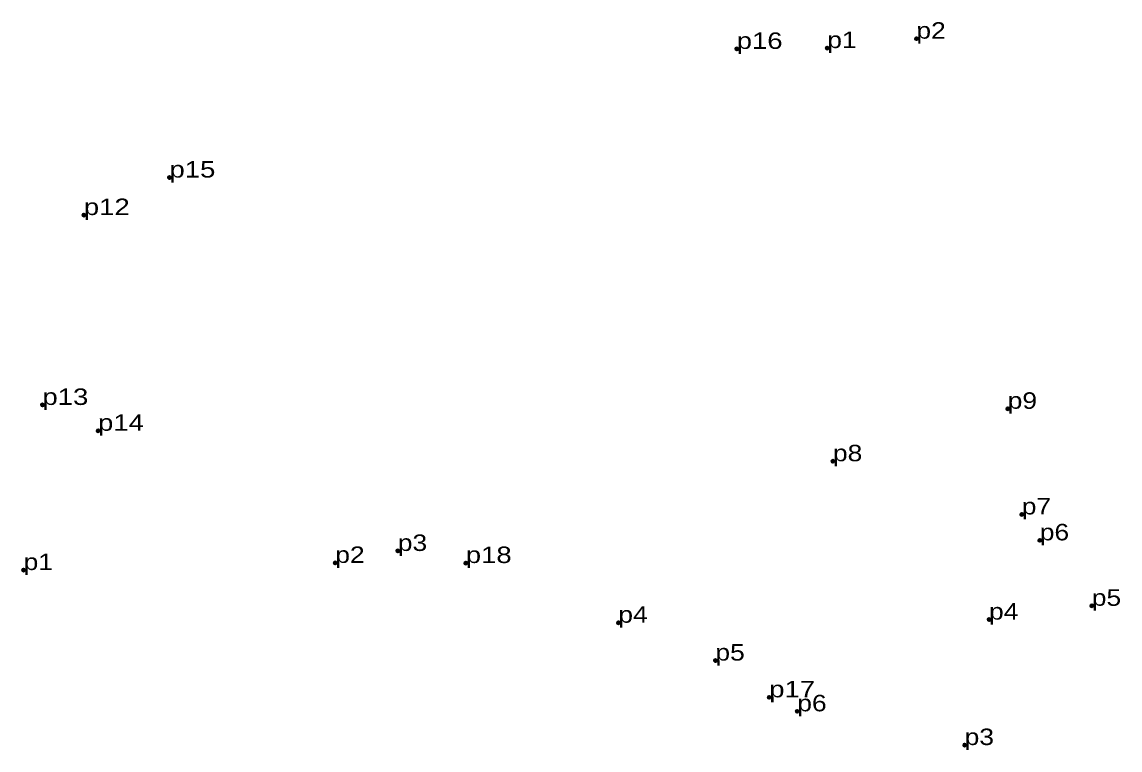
# Model space of a CAD drawing. Header units: metres. Extents: x 540596 to 552689, y 1835524 to 1841799.
# Drawn here: x 550781.2 to 550901.3, y 1838969.5 to 1839049.2 of the extents above; entities that cross this region are included whole.
import ezdxf

# ---------------------------------------------------------------- set-up
doc = ezdxf.new("R2010")
doc.units = ezdxf.units.M
doc.header["$LTSCALE"] = 0.72
doc.header["$PDMODE"] = 32
doc.header["$PDSIZE"] = 0.36
doc.layers.add('12', color=7, linetype='Continuous')
doc.layers.add('7', color=7, linetype='Continuous')

msp = doc.modelspace()

# ---------------------------------------------------------------- linework, layer by layer
at = {"layer": '7'}
for p in [(550879.06, 1839047.34), (550859.4, 1839046.22), (550869.31, 1839046.31), (550797.34, 1839032.15), (550787.97, 1839028.05), (550783.44, 1839007.28), (550889.05, 1839006.86), (550789.52, 1839004.45), (550869.93, 1839001.12), (550890.59, 1838995.3), (550892.56, 1838992.47), (550822.32, 1838991.31), (550781.38, 1838989.22), (550815.48, 1838990), (550829.76, 1838989.99), (550898.25, 1838985.31), (550846.45, 1838983.46), (550887.01, 1838983.8), (550857.07, 1838979.32), (550862.96, 1838975.3), (550866.03, 1838973.77), (550884.34, 1838970.08)]:
    msp.add_point(p, dxfattribs=at)

# ---------------------------------------------------------------- texts
at = {"layer": '12'}
for s, width, p in [('p2', 1.2, (550879.06, 1839047.34)), ('p16', 1.25, (550859.4, 1839046.22)), ('p1', 1.2, (550869.31, 1839046.31)), ('p15', 1.25, (550797.34, 1839032.15)), ('p12', 1.25, (550787.97, 1839028.05)), ('p13', 1.25, (550783.44, 1839007.28)), ('p9', 1.2, (550889.05, 1839006.86)), ('p14', 1.25, (550789.52, 1839004.45)), ('p8', 1.2, (550869.93, 1839001.12)), ('p7', 1.2, (550890.59, 1838995.3)), ('p6', 1.2, (550892.56, 1838992.47)), ('p3', 1.2, (550822.32, 1838991.31)), ('p2', 1.2, (550815.48, 1838990)), ('p18', 1.25, (550829.76, 1838989.99)), ('p1', 1.2, (550781.38, 1838989.22)), ('p5', 1.2, (550898.25, 1838985.31)), ('p4', 1.2, (550846.45, 1838983.46)), ('p4', 1.2, (550887.01, 1838983.8)), ('p5', 1.2, (550857.07, 1838979.32)), ('p17', 1.25, (550862.96, 1838975.3)), ('p6', 1.2, (550866.03, 1838973.77)), ('p3', 1.2, (550884.34, 1838970.08))]:
    msp.add_text(s, height=1.8, dxfattribs=dict(at, width=width)).set_placement(p)

doc.saveas('drawing.dxf')
